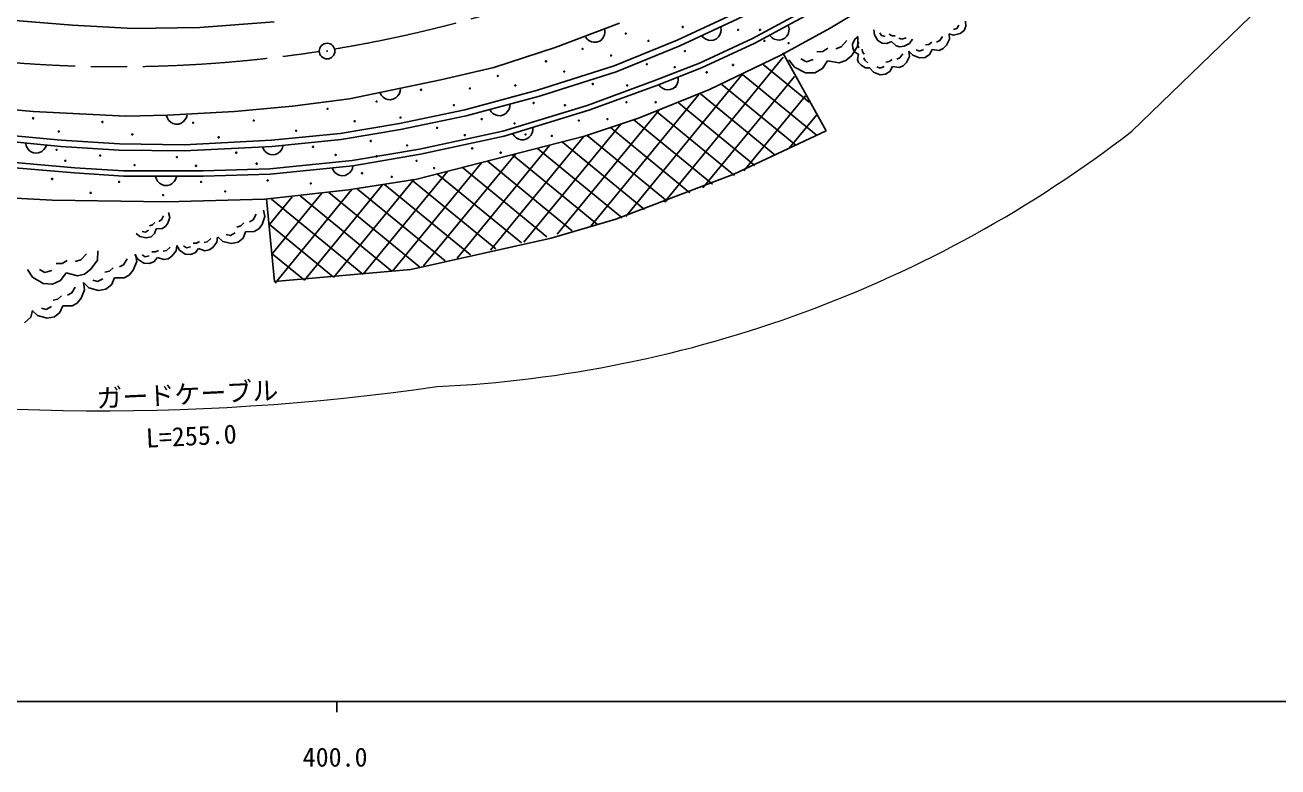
# Model space of a CAD drawing. Units: millimetres, scale not verified. Extents: x 40000 to 680000, y 20000 to 380000.
# Drawn here: x 438032 to 558498, y 198715 to 270098 of the extents above; entities that cross this region are included whole.
import ezdxf
from ezdxf.enums import TextEntityAlignment as Align

# ---------------------------------------------------------------- set-up
doc = ezdxf.new("R2010")
doc.units = ezdxf.units.MM
doc.header["$LTSCALE"] = 1000
doc.linetypes.add('CHAIN', pattern=[18.5, 12, -1.5, 3.5, -1.5])
for name, color, linetype, lineweight in [('M-BGD', 7, 'Continuous', 25), ('M-BMK', 2, 'CHAIN', 13), ('M-BMK-SRVR', 3, 'Continuous', 25), ('M-STR-HTXT', 7, 'Continuous', 13), ('M-STR-STRC', 7, 'Continuous', 25), ('M-TTL-BAND', 7, 'Continuous', 25)]:
    doc.layers.add(name, color=color, linetype=linetype, lineweight=lineweight)
doc.styles.add('ＭＳ ゴシック', font='')
doc.styles.get('ＭＳ ゴシック').set_extended_font_data('MS Gothic')

msp = doc.modelspace()

# ---------------------------------------------------------------- linework, layer by layer
at = {"layer": 'M-BGD'}
for p, q in [((523519, 274674), (515452, 269782)), ((510005, 272965), (500734, 268658)), ((510280, 272431), (500974, 268108)), ((507979, 268794), (514714, 272440)), ((508203, 268347), (514963, 272006)), ((495191, 270280), (489012, 267931)), ((504951, 269642), (504921, 269893)), ((511492, 269731), (511451, 269981)), ((527622, 269754), (527826, 270074)), ((528321, 269578), (528502, 270003)), ((528502, 270003), (528451, 270487)), ((491907, 268945), (492064, 268747)), ((492064, 268747), (492245, 268600)), ((493284, 268552), (493482, 268710)), ((493482, 268710), (493629, 268891)), ((493629, 268891), (493749, 269147)), ((493749, 269147), (493793, 269376)), ((493793, 269376), (493786, 269629)), ((500734, 268658), (494675, 266176)), ((502882, 266446), (507979, 268794)), ((503112, 269041), (503286, 268858)), ((503286, 268858), (503480, 268728)), ((503480, 268728), (503746, 268632)), ((504230, 268639), (504519, 268775)), ((504519, 268775), (504702, 268950)), ((504702, 268950), (504832, 269144)), ((504832, 269144), (504928, 269410)), ((504928, 269410), (504951, 269642)), ((509681, 269049), (509864, 268874)), ((509864, 268874), (510063, 268753)), ((510063, 268753), (510333, 268669)), ((510333, 268669), (510566, 268656)), ((510566, 268656), (510816, 268697)), ((515452, 269782), (510690, 267185)), ((510816, 268697), (511099, 268846)), ((511099, 268846), (511274, 269029)), ((511274, 269029), (511395, 269228)), ((511395, 269228), (511479, 269498)), ((511479, 269498), (511492, 269731)), ((517823, 268737), (517596, 268244)), ((518139, 268990), (517823, 268737)), ((518110, 268094), (518108, 268980)), ((519657, 269650), (519694, 269171)), ((519694, 269171), (520026, 268618)), ((520210, 269356), (520376, 269079)), ((520376, 269079), (520745, 268987)), ((521113, 269208), (521390, 269061)), ((521390, 269061), (521703, 269061)), ((522035, 268821), (522330, 268747)), ((522330, 268747), (522754, 268876)), ((523086, 268323), (523344, 268729)), ((525972, 268597), (526257, 268996)), ((526625, 268149), (526920, 268735)), ((526851, 269254), (527317, 269137)), ((526920, 268735), (526873, 269264)), ((527307, 269685), (527622, 269754)), ((527317, 269137), (527947, 269276)), ((527947, 269276), (528321, 269578)), ((489012, 267931), (483094, 266016)), ((492245, 268600), (492501, 268481)), ((492501, 268481), (492730, 268436)), ((492730, 268436), (492983, 268443)), ((492983, 268443), (493284, 268552)), ((500974, 268108), (494879, 265611)), ((503079, 265986), (508203, 268347)), ((503746, 268632), (503978, 268609)), ((503978, 268609), (504230, 268639)), ((514172, 267507), (514747, 267553)), ((514747, 267553), (515233, 267864)), ((515986, 267822), (516517, 268001)), ((516517, 268001), (517046, 268622)), ((517537, 267163), (518110, 268094)), ((517596, 268244), (517609, 267839)), ((517609, 267839), (517803, 267501)), ((517803, 267501), (518154, 267290)), ((518197, 268466), (518083, 268219)), ((518083, 268219), (518194, 267919)), ((518523, 267768), (518552, 267505)), ((518552, 267505), (518700, 267287)), ((520026, 268618), (520431, 268360)), ((520431, 268360), (520892, 268323)), ((520892, 268323), (521335, 268526)), ((521335, 268526), (521777, 268102)), ((521777, 268102), (522146, 268010)), ((522146, 268010), (522551, 268065)), ((522551, 268065), (523086, 268323)), ((523067, 267073), (523021, 267589)), ((523021, 267589), (523376, 267194)), ((523705, 267703), (524036, 267573)), ((524036, 267573), (524421, 267740)), ((524595, 268182), (524937, 268239)), ((524937, 268239), (525212, 268450)), ((524997, 267258), (525249, 267733)), ((525249, 267733), (525922, 267660)), ((525664, 268463), (525972, 268597)), ((525922, 267660), (526307, 267827)), ((526307, 267827), (526625, 268149)), ((498495, 264716), (502882, 266446)), ((499502, 253062), (510935, 267005)), ((510690, 267185), (503851, 263895)), ((508989, 266304), (513418, 262672)), ((515058, 259910), (510888, 267414)), ((511473, 266746), (512007, 266040)), ((512624, 266838), (513156, 266574)), ((513156, 266574), (513820, 266798)), ((514708, 265915), (515192, 266669)), ((515192, 266669), (516300, 266451)), ((516300, 266451), (516963, 266674)), ((516963, 266674), (517537, 267163)), ((518154, 267290), (518069, 266781)), ((518069, 266781), (518180, 266481)), ((518180, 266481), (518411, 266225)), ((518691, 266943), (518780, 266703)), ((518780, 266703), (519071, 266469)), ((520798, 266533), (521131, 266589)), ((521131, 266589), (521400, 266795)), ((521841, 266808), (522142, 266939)), ((522142, 266939), (522420, 267328)), ((522469, 266187), (522779, 266500)), ((522779, 266500), (523067, 267073)), ((523376, 267194), (524039, 266933)), ((524039, 266933), (524569, 266980)), ((524569, 266980), (524997, 267258)), ((483094, 266016), (478020, 264812)), ((494675, 266176), (487319, 263840)), ((494879, 265611), (487488, 263264)), ((495788, 251688), (506981, 265338)), ((498672, 264249), (503079, 265986)), ((500840, 264842), (500824, 265094)), ((503215, 254436), (511999, 265148)), ((507001, 265347), (514089, 259535)), ((512007, 266040), (513071, 265512)), ((513071, 265512), (513956, 265514)), ((513956, 265514), (514708, 265915)), ((518411, 266225), (518844, 265976)), ((518844, 265976), (519249, 265989)), ((519261, 265954), (519608, 265569)), ((519608, 265569), (520255, 265314)), ((519928, 266066), (520252, 265938)), ((520252, 265938), (520628, 266102)), ((520255, 265314), (520772, 265359)), ((520772, 265359), (521190, 265631)), ((521190, 265631), (521436, 266095)), ((521436, 266095), (522093, 266023)), ((522093, 266023), (522469, 266187)), ((478020, 264812), (469230, 262985)), ((474092, 263745), (474115, 263997)), ((487319, 263840), (480311, 261942)), ((492068, 262368), (498495, 264716)), ((492227, 261894), (498672, 264249)), ((503851, 263895), (497012, 261125)), ((498969, 264347), (499133, 264154)), ((499133, 264154), (499319, 264013)), ((499319, 264013), (499580, 263903)), ((499580, 263903), (499810, 263866)), ((499810, 263866), (500062, 263882)), ((500062, 263882), (500359, 264001)), ((500359, 264001), (500552, 264165)), ((500552, 264165), (500693, 264351)), ((500693, 264351), (500803, 264612)), ((500803, 264612), (500840, 264842)), ((505013, 264391), (512129, 258556)), ((438816, 261766), (430026, 262636)), ((469230, 262985), (463748, 262288)), ((472167, 263543), (472300, 263327)), ((472300, 263327), (472462, 263160)), ((472462, 263160), (472702, 263010)), ((472702, 263010), (472924, 262939)), ((472924, 262939), (473176, 262915)), ((473176, 262915), (473488, 262988)), ((473488, 262988), (473704, 263121)), ((473704, 263121), (473871, 263283)), ((473871, 263283), (474020, 263523)), ((474020, 263523), (474092, 263745)), ((487488, 263264), (480451, 261358)), ((492421, 250735), (502822, 263419)), ((500856, 262627), (508210, 256596)), ((502971, 263479), (510170, 257576)), ((507129, 256056), (513063, 263292)), ((447735, 261331), (438816, 261766)), ((451738, 261418), (447735, 261331)), ((458178, 261766), (451738, 261418)), ((453551, 261199), (453622, 261442)), ((463748, 262288), (458178, 261766)), ((480311, 261942), (474033, 260628)), ((482713, 261974), (482852, 261763)), ((482852, 261763), (483019, 261600)), ((483019, 261600), (483264, 261458)), ((483264, 261458), (483488, 261393)), ((483740, 261378), (484050, 261460)), ((483973, 259896), (492068, 262368)), ((484050, 261460), (484261, 261599)), ((484099, 259412), (492227, 261894)), ((484261, 261599), (484424, 261766)), ((484424, 261766), (484566, 262010)), ((484566, 262010), (484630, 262235)), ((484630, 262235), (484646, 262487)), ((489208, 249972), (498959, 261863)), ((498741, 261775), (506251, 255617)), ((511513, 258248), (514127, 261435)), ((451623, 261369), (451712, 261132)), ((451712, 261132), (451839, 260936)), ((451839, 260936), (452046, 260744)), ((452046, 260744), (452251, 260631)), ((452251, 260631), (452493, 260560)), ((452493, 260560), (452813, 260572)), ((452813, 260572), (453050, 260660)), ((453050, 260660), (453246, 260787)), ((453246, 260787), (453438, 260995)), ((453438, 260995), (453551, 261199)), ((474033, 260628), (468339, 259679)), ((480451, 261358), (474143, 260038)), ((483488, 261393), (483740, 261378)), ((485996, 249208), (495309, 260565)), ((497012, 261125), (491817, 259393)), ((494316, 260230), (501952, 253969)), ((496550, 260985), (504125, 254773)), ((441461, 258423), (432226, 259303)), ((441509, 259022), (432311, 259898)), ((447113, 258657), (441509, 259022)), ((461713, 259022), (453318, 258584)), ((468339, 259679), (461713, 259022)), ((468418, 259084), (461758, 258423)), ((474143, 260038), (468418, 259084)), ((491817, 259393), (475699, 255254)), ((475967, 258166), (483973, 259896)), ((476062, 257675), (484099, 259412)), ((482783, 248445), (491731, 259356)), ((484937, 259614), (485084, 259408)), ((485084, 259408), (485258, 259252)), ((485258, 259252), (485508, 259120)), ((485508, 259120), (485734, 259064)), ((485734, 259064), (485987, 259058)), ((485987, 259058), (486293, 259153)), ((486293, 259153), (486499, 259300)), ((486499, 259300), (486655, 259473)), ((486655, 259473), (486787, 259723)), ((486787, 259723), (486843, 259949)), ((486843, 259949), (486849, 260202)), ((492083, 259475), (499779, 253165)), ((506189, 255741), (515058, 259910)), ((438093, 258714), (438152, 258468)), ((438152, 258468), (438254, 258259)), ((438254, 258259), (438436, 258042)), ((438436, 258042), (438625, 257906)), ((438625, 257906), (438858, 257805)), ((438858, 257805), (439176, 257778)), ((439176, 257778), (439422, 257837)), ((439422, 257837), (439632, 257939)), ((439632, 257939), (439848, 258122)), ((439848, 258122), (439985, 258311)), ((439985, 258311), (440085, 258543)), ((447090, 258057), (441461, 258423)), ((453330, 257983), (447090, 258057)), ((453318, 258584), (447113, 258657)), ((461758, 258423), (453330, 257983)), ((460862, 258393), (460960, 258159)), ((460960, 258159), (461094, 257969)), ((461094, 257969), (461309, 257785)), ((462315, 257740), (462505, 257875)), ((462505, 257875), (462690, 258089)), ((462690, 258089), (462795, 258297)), ((462795, 258297), (462856, 258543)), ((469478, 257053), (475967, 258166)), ((479571, 247681), (488458, 258520)), ((487301, 258224), (495432, 251556)), ((489705, 258838), (497605, 252360)), ((436327, 256930), (442815, 256374)), ((461309, 257785), (461517, 257680)), ((461517, 257680), (461763, 257618)), ((461568, 256250), (469478, 257053)), ((461763, 257618), (462082, 257642)), ((462082, 257642), (462315, 257740)), ((469546, 256558), (476062, 257675)), ((473373, 246431), (481913, 256846)), ((476358, 246918), (485186, 257683)), ((482492, 256994), (490641, 250312)), ((484896, 257609), (493086, 250893)), ((436270, 256433), (442777, 255875)), ((442777, 255875), (447495, 255565)), ((442815, 256374), (447512, 256065)), ((447495, 255565), (455149, 255565)), ((447512, 256065), (455142, 256065)), ((450578, 255516), (450655, 255275)), ((452495, 255252), (452578, 255491)), ((455142, 256065), (461568, 256250)), ((455149, 255565), (461601, 255751)), ((461601, 255751), (469546, 256558)), ((467567, 256333), (467674, 256104)), ((467674, 256104), (467815, 255918)), ((467815, 255918), (468037, 255742)), ((468037, 255742), (468249, 255645)), ((468249, 255645), (468496, 255593)), ((468496, 255593), (468814, 255629)), ((468814, 255629), (469044, 255735)), ((469044, 255735), (469229, 255877)), ((469229, 255877), (469405, 256098)), ((469405, 256098), (469502, 256310)), ((469502, 256310), (469554, 256558)), ((470550, 246143), (478641, 256010)), ((477683, 255765), (485750, 249150)), ((480087, 256379), (488195, 249731)), ((494836, 251420), (506189, 255741)), ((450655, 255275), (450772, 255073)), ((450772, 255073), (450970, 254871)), ((450970, 254871), (451168, 254748)), ((451168, 254748), (451407, 254665)), ((451407, 254665), (451727, 254661)), ((451727, 254661), (451968, 254738)), ((451968, 254738), (452170, 254856)), ((452170, 254856), (452372, 255053)), ((452372, 255053), (452495, 255252)), ((469143, 254258), (461093, 253345)), ((462082, 245279), (469434, 254244)), ((464905, 245567), (472411, 254721)), ((467728, 245855), (475435, 255254)), ((475699, 255254), (469143, 254258)), ((469994, 254310), (478414, 247406)), ((472606, 254755), (480859, 247987)), ((475201, 255213), (483304, 248569)), ((440632, 253262), (434491, 253594)), ((451633, 253097), (440632, 253262)), ((461093, 253345), (451633, 253097)), ((461255, 253391), (462013, 245431)), ((461526, 250908), (463709, 253571)), ((461719, 253337), (470498, 246138)), ((461804, 248094), (466571, 253907)), ((464477, 253661), (473303, 246424)), ((467236, 253986), (475968, 246825)), ((451940, 251595), (451825, 252048)), ((459977, 251364), (460261, 251887)), ((461099, 251671), (460964, 252301)), ((449997, 250786), (450286, 250883)), ((450286, 250883), (450495, 251106)), ((450887, 251181), (451136, 251341)), ((451136, 251341), (451327, 251728)), ((451225, 250519), (451536, 250719)), ((451536, 250719), (451767, 251043)), ((451767, 251043), (451940, 251595)), ((458380, 250659), (458783, 250778)), ((458783, 250778), (459083, 251074)), ((459626, 251157), (459977, 251364)), ((460495, 250486), (460831, 250920)), ((460831, 250920), (461099, 251671)), ((461526, 250908), (467693, 245852)), ((488620, 249601), (494836, 251420)), ((448713, 250047), (449077, 249754)), ((449077, 249754), (449691, 249621)), ((449291, 250243), (449597, 250176)), ((449597, 250176), (449909, 250376)), ((449691, 249621), (450144, 249736)), ((450144, 249736), (450478, 250039)), ((450478, 250039), (450629, 250488)), ((450629, 250488), (451225, 250519)), ((455557, 249251), (455899, 249569)), ((456468, 249198), (456525, 249701)), ((456571, 249711), (457058, 249287)), ((457378, 249949), (457797, 249841)), ((457797, 249841), (458236, 250100)), ((458527, 249206), (459002, 249605)), ((459002, 249605), (459234, 250215)), ((459234, 250215), (460056, 250227)), ((460056, 250227), (460495, 250486)), ((475127, 246568), (488620, 249601)), ((444981, 247487), (445035, 248371)), ((450222, 248285), (450560, 248273)), ((450560, 248273), (450864, 248421)), ((451299, 248345), (451620, 248413)), ((451620, 248413), (451970, 248739)), ((452156, 247856), (452553, 248359)), ((452553, 248359), (452612, 248874)), ((452612, 248874), (452867, 248438)), ((452867, 248438), (453436, 248067)), ((453271, 248850), (453555, 248665)), ((453555, 248665), (453947, 248747)), ((453939, 248010), (454392, 248187)), ((454194, 249127), (454523, 249114)), ((454392, 248187), (454717, 248583)), ((454523, 249114), (454820, 249259)), ((454717, 248583), (455331, 248386)), ((455244, 249185), (455557, 249251)), ((455331, 248386), (455723, 248468)), ((455723, 248468), (456081, 248708)), ((456081, 248708), (456468, 249198)), ((457058, 249287), (457896, 249071)), ((457896, 249071), (458527, 249206)), ((441013, 247153), (441591, 247162)), ((441591, 247162), (442096, 247442)), ((442844, 247352), (443385, 247496)), ((443385, 247496), (443953, 248082)), ((444350, 246594), (444981, 247487)), ((447104, 246821), (447504, 247039)), ((447504, 247039), (447840, 247612)), ((448441, 246511), (448769, 247339)), ((448600, 248027), (448862, 247579)), ((448769, 247339), (448641, 248049)), ((448862, 247579), (449445, 247200)), ((449276, 248002), (449568, 247812)), ((449445, 247200), (449961, 247141)), ((449568, 247812), (449969, 247897)), ((449961, 247141), (450425, 247323)), ((450425, 247323), (450759, 247728)), ((450759, 247728), (451388, 247526)), ((451388, 247526), (451789, 247611)), ((451789, 247611), (452156, 247856)), ((453436, 248067), (453939, 248010)), ((461804, 248094), (464888, 245565)), ((438272, 246567), (438759, 245828)), ((438759, 245828), (439787, 245233)), ((439426, 246585), (439940, 246288)), ((439940, 246288), (440617, 246468)), ((441446, 245530), (441978, 246252)), ((441978, 246252), (443070, 245963)), ((443070, 245963), (443746, 246143)), ((443746, 246143), (444350, 246594)), ((445693, 246311), (446148, 246429)), ((446148, 246429), (446494, 246748)), ((446348, 245110), (446630, 245784)), ((446630, 245784), (447549, 245765)), ((447549, 245765), (448050, 246038)), ((448050, 246038), (448441, 246511)), ((462013, 245431), (475127, 246568)), ((439787, 245233), (440671, 245178)), ((440671, 245178), (441446, 245530)), ((442520, 244327), (442851, 244890)), ((443440, 243809), (443762, 244622)), ((443762, 244622), (443637, 245320)), ((443637, 245320), (444165, 244828)), ((444165, 244828), (445093, 244555)), ((444547, 245556), (445011, 245420)), ((445011, 245420), (445511, 245693)), ((445093, 244555), (445802, 244683)), ((445802, 244683), (446348, 245110)), ((440741, 243612), (441188, 243728)), ((441188, 243728), (441528, 244041)), ((442127, 244113), (442520, 244327)), ((442565, 243076), (443056, 243344)), ((443056, 243344), (443440, 243809)), ((438571, 242007), (438752, 242639)), ((438721, 242638), (439239, 242155)), ((439239, 242155), (440151, 241887)), ((439615, 242870), (440071, 242736)), ((440071, 242736), (440562, 243004)), ((440848, 242012), (441385, 242432)), ((441385, 242432), (441662, 243094)), ((441662, 243094), (442565, 243076)), ((437970, 241460), (438571, 242007)), ((440151, 241887), (440848, 242012))]:
    msp.add_line(p, q, dxfattribs=at)
for centre, radius in [((501270, 269910), 50), ((501270, 269910), 30), ((501270, 269910), 10), ((495785, 269277), 50), ((495785, 269277), 30), ((495785, 269277), 10), ((506591, 269628), 50), ((506591, 269628), 30), ((506591, 269628), 10), ((508700, 269628), 50), ((508700, 269628), 30), ((508700, 269628), 10), ((491637, 267800), 50), ((491637, 267800), 30), ((491637, 267800), 10), ((497965, 268574), 50), ((497965, 268574), 30), ((497965, 268574), 10), ((501480, 267589), 50), ((501480, 267589), 30), ((501480, 267589), 10), ((509122, 268574), 50), ((509122, 268574), 30), ((509122, 268574), 10), ((511442, 268363), 50), ((511442, 268363), 30), ((511442, 268363), 10), ((488122, 266605), 50), ((488122, 266605), 30), ((488122, 266605), 10), ((494379, 267167), 50), ((494379, 267167), 30), ((494379, 267167), 10), ((497824, 266324), 50), ((497824, 266324), 30), ((497824, 266324), 10), ((506099, 266253), 50), ((506099, 266253), 30), ((506099, 266253), 10), ((483481, 265199), 50), ((483481, 265199), 30), ((483481, 265199), 10), ((489879, 265621), 50), ((489879, 265621), 30), ((489879, 265621), 10), ((500496, 266043), 50), ((500496, 266043), 30), ((500496, 266043), 10), ((503568, 265550), 50), ((503568, 265550), 30), ((503568, 265550), 10), ((476099, 263863), 50), ((476099, 263863), 30), ((476099, 263863), 10), ((480809, 264004), 50), ((480809, 264004), 30), ((480809, 264004), 10), ((485169, 264285), 50), ((485169, 264285), 30), ((485169, 264285), 10), ((492621, 264425), 50), ((492621, 264425), 30), ((492621, 264425), 10), ((495926, 264285), 50), ((495926, 264285), 30), ((495926, 264285), 10), ((500566, 264144), 50), ((500566, 264144), 30), ((500566, 264144), 10), ((471832, 262738), 50), ((471832, 262738), 30), ((471832, 262738), 10), ((486926, 262597), 50), ((486926, 262597), 30), ((495856, 262668), 50), ((495856, 262668), 30), ((495856, 262668), 10), ((498668, 262668), 50), ((498668, 262668), 30), ((498668, 262668), 10), ((467121, 262035), 50), ((467121, 262035), 30), ((467121, 262035), 10), ((479263, 262386), 50), ((479263, 262386), 30), ((479263, 262386), 10), ((486926, 262597), 10), ((489950, 262386), 50), ((489950, 262386), 30), ((489950, 262386), 10), ((438809, 261121), 50), ((438809, 261121), 30), ((438809, 261121), 10), ((445466, 260769), 50), ((445466, 260769), 30), ((445466, 260769), 10), ((454184, 260699), 50), ((454184, 260699), 30), ((454184, 260699), 10), ((460020, 260910), 50), ((460020, 260910), 30), ((460020, 260910), 10), ((469723, 260840), 50), ((469723, 260840), 30), ((469723, 260840), 10), ((474130, 261191), 50), ((474130, 261191), 30), ((474130, 261191), 10), ((477646, 260207), 50), ((477646, 260207), 30), ((477646, 260207), 10), ((481934, 261051), 50), ((481934, 261051), 30), ((481934, 261051), 10), ((485098, 260629), 50), ((485098, 260629), 30), ((485098, 260629), 10), ((491286, 260910), 50), ((491286, 260910), 30), ((491286, 260910), 10), ((494028, 261051), 50), ((494028, 261051), 30), ((494028, 261051), 10), ((441270, 259855), 50), ((441270, 259855), 30), ((441270, 259855), 10), ((448349, 259574), 50), ((448349, 259574), 30), ((448349, 259574), 10), ((456645, 259293), 50), ((456645, 259293), 30), ((456645, 259293), 10), ((464098, 259926), 50), ((464098, 259926), 30), ((464098, 259926), 10), ((480317, 259504), 50), ((480317, 259504), 30), ((480317, 259504), 10), ((486153, 259574), 50), ((486153, 259574), 30), ((486153, 259574), 10), ((488684, 259433), 50), ((488684, 259433), 30), ((488684, 259433), 10), ((441059, 258098), 50), ((441059, 258098), 30), ((441059, 258098), 10), ((458333, 257816), 50), ((458333, 257816), 30), ((458333, 257816), 10), ((465715, 258379), 50), ((465715, 258379), 30), ((465715, 258379), 10), ((471270, 258941), 50), ((471270, 258941), 30), ((471270, 258941), 10), ((474763, 258519), 50), ((474763, 258519), 30), ((474763, 258519), 10), ((481020, 258238), 50), ((481020, 258238), 30), ((481020, 258238), 10), ((483762, 257816), 50), ((483762, 257816), 30), ((483762, 257816), 10), ((441902, 257043), 50), ((441902, 257043), 30), ((441902, 257043), 10), ((445255, 257535), 50), ((445255, 257535), 30), ((445255, 257535), 10), ((448560, 256621), 50), ((448560, 256621), 30), ((448560, 256621), 10), ((452637, 257394), 50), ((452637, 257394), 30), ((452637, 257394), 10), ((454466, 256551), 50), ((460301, 256762), 50), ((460301, 256762), 30), ((460301, 256762), 10), ((467895, 257605), 50), ((467895, 257605), 30), ((467895, 257605), 10), ((471832, 257465), 50), ((471832, 257465), 30), ((471832, 257465), 10), ((475677, 257043), 50), ((475677, 257043), 30), ((475677, 257043), 10), ((454466, 256551), 30), ((454466, 256551), 10), ((470426, 255848), 50), ((470426, 255848), 30), ((470426, 255848), 10), ((473286, 255496), 50), ((473286, 255496), 30), ((473286, 255496), 10), ((477364, 256340), 50), ((477364, 256340), 30), ((477364, 256340), 10), ((440637, 255285), 50), ((440637, 255285), 30), ((440637, 255285), 10), ((447083, 255004), 50), ((447083, 255004), 30), ((447083, 255004), 10), ((454958, 255004), 50), ((454958, 255004), 30), ((454958, 255004), 10), ((461356, 255145), 50), ((461356, 255145), 30), ((461356, 255145), 10), ((465504, 254863), 50), ((465504, 254863), 30), ((465504, 254863), 10), ((444341, 253949), 50), ((444341, 253949), 30), ((444341, 253949), 10), ((451302, 253738), 50), ((451302, 253738), 30), ((451302, 253738), 10), ((457278, 254090), 50), ((457278, 254090), 30), ((457278, 254090), 10)]:
    msp.add_circle(centre, radius, dxfattribs=at)
at = {"layer": 'M-BMK'}
msp.add_arc((446990, 393500), 127402, 237.78195, 310.11793, dxfattribs=at)
at = {"layer": 'M-BMK-SRVR'}
for radius in [750, 30]:
    msp.add_circle((467073, 267593), radius, dxfattribs=at)
at = {"layer": 'M-STR-HTXT'}
msp.add_line((574259, 288724), (544451, 259885), dxfattribs=at)
for centre, radius, start, end in [((472031, 353698), 118514, 272.71152, 307.66681), ((445303, 458593), 225605, 259.93076, 278.24033)]:
    msp.add_arc(centre, radius, start, end, dxfattribs=at)
at = {"layer": 'M-STR-STRC'}
for p, q in [((442599, 270089), (435880, 270640)), ((448436, 269759), (442599, 270089)), ((454825, 269869), (448436, 269759)), ((461984, 270419), (454825, 269869))]:
    msp.add_line(p, q, dxfattribs=at)
at = {"layer": 'M-TTL-BAND'}
for p, q in [((40000, 205000), (579000, 205000)), ((468000, 205000), (468000, 204000))]:
    msp.add_line(p, q, dxfattribs=at)

# ---------------------------------------------------------------- texts
at = {"layer": 'M-STR-HTXT', "style": 'ＭＳ ゴシック'}
for s, rotation, p in [('ガードケーブル', 2.6, (453631, 234584)), ('L=255.0', 2.8, (454013, 230562))]:
    msp.add_text(s, height=1833, rotation=rotation, dxfattribs=at).set_placement(p, align=Align.MIDDLE_CENTER)
at = {"layer": 'M-TTL-BAND', "style": 'ＭＳ ゴシック'}
msp.add_text('400.0', height=1833, dxfattribs=at).set_placement((467844, 198195), align=Align.BOTTOM_CENTER)

doc.saveas('drawing.dxf')
